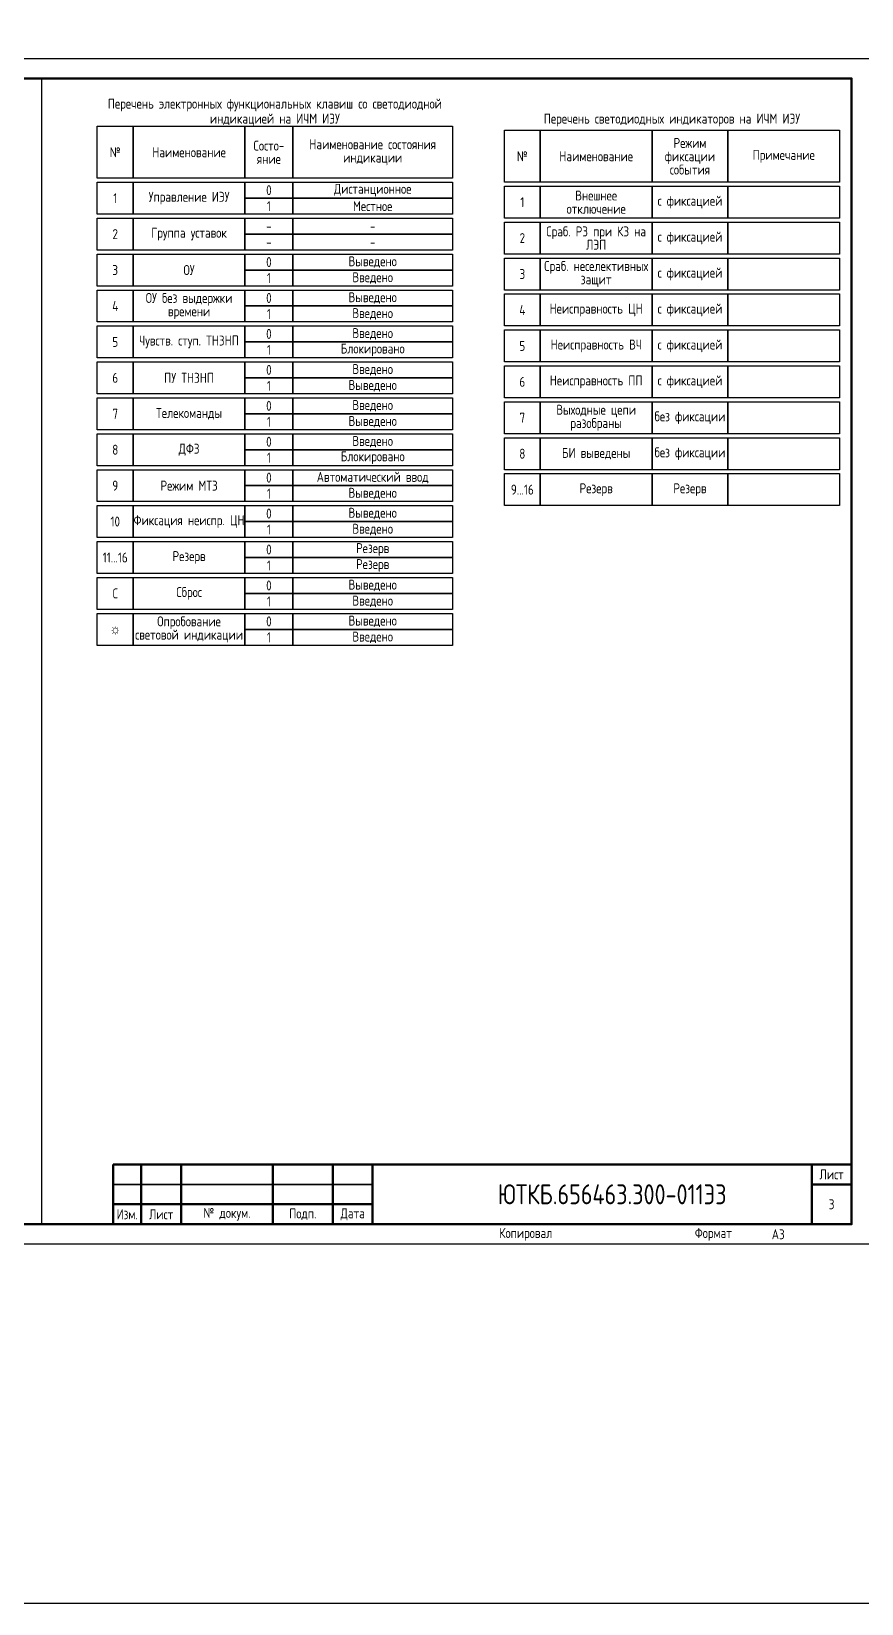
# Model space of a CAD drawing. Header units: millimetres. Extents: x -863 to 2106, y -90 to 586.
# Drawn here: x 1049.5 to 1257.5, y -90 to 303.8 of the extents above; entities that cross this region are included whole.
import ezdxf

# ---------------------------------------------------------------- set-up
doc = ezdxf.new("R2010")
doc.units = ezdxf.units.MM
doc.styles.add('Gost type A_2.5', font='GOST_A.TTF', dxfattribs={"height": 2.5})
doc.styles.add('Gost_type_A', font='GOST_A.TTF')

# ---------------------------------------------------------------- blocks, each defined once
blk = doc.blocks.new('Формат_А3')
blk.add_lwpolyline([(-420, 297), (0, 297), (0, 0), (-420, 0)], close=True)
at = {"lineweight": 50}
blk.add_lwpolyline([(-400, 292), (-5, 292), (-5, 5), (-400, 5)], close=True, dxfattribs=at)
blk = doc.blocks.new('Штамп малый нижний')
at = {"lineweight": 50}
for points in [[(-185, 15), (-178, 15), (-178, 5), (-185, 5)], [(-178, 15), (-168, 15), (-168, 5), (-178, 5)], [(-168, 15), (-145, 15), (-145, 5), (-168, 5)], [(-145, 15), (-130, 15), (-130, 5), (-145, 5)], [(-130, 15), (-120, 15), (-120, 5), (-130, 5)], [(-120, 15), (-10, 15), (-10, 0), (-120, 0)], [(-10, 15), (0, 15), (0, 10), (-10, 10)], [(-10, 10), (0, 10), (0, 0), (-10, 0)], [(-185, 5), (-178, 5), (-178, 0), (-185, 0)], [(-178, 5), (-168, 5), (-168, 0), (-178, 0)], [(-168, 5), (-145, 5), (-145, 0), (-168, 0)], [(-145, 5), (-130, 5), (-130, 0), (-145, 0)], [(-130, 5), (-120, 5), (-120, 0), (-130, 0)]]:
    blk.add_lwpolyline(points, close=True, dxfattribs=at)
for points in [[(-185, 15), (-178, 15), (-178, 10), (-185, 10)], [(-178, 15), (-168, 15), (-168, 10), (-178, 10)], [(-168, 15), (-145, 15), (-145, 10), (-168, 10)], [(-145, 15), (-130, 15), (-130, 10), (-145, 10)], [(-130, 15), (-120, 15), (-120, 10), (-130, 10)], [(-185, 10), (-178, 10), (-178, 5), (-185, 5)], [(-178, 10), (-168, 10), (-168, 5), (-178, 5)], [(-168, 10), (-145, 10), (-145, 5), (-168, 5)], [(-145, 10), (-130, 10), (-130, 5), (-145, 5)], [(-130, 10), (-120, 10), (-120, 5), (-130, 5)]]:
    blk.add_lwpolyline(points, close=True)
at = {"char_height": 2.5, "style": 'Gost_type_A'}
for s, insert, width, attachment_point in [('Лист', (-5, 12.5), 10, 5), ('№ докум.', (-156.5, 2.5), 23, 5), ('Подп.', (-137.5, 2.5), 15, 5), ('Дата', (-125, 2.5), 10, 5), ('Изм.', (-181.5, 2.5), 7, 5), ('Лист', (-173, 2.5), 10, 5), ('Копировал', (-75, -2.53), 13.1202, 6), ('Формат', (-30, -2.53), 13.1202, 6)]:
    blk.add_mtext(s, dxfattribs=dict(at, insert=insert, width=width, attachment_point=attachment_point))

msp = doc.modelspace()

# ---------------------------------------------------------------- linework, layer by layer
msp.add_line((1052, 292), (1052, 5))
for points in [[(-863, 586), (2106, 586), (2106, -90), (-863, -90)], [(1066, 280), (1075, 280), (1075, 267), (1066, 267)], [(1075, 280), (1103, 280), (1103, 267), (1075, 267)], [(1103, 280), (1115, 280), (1115, 267), (1103, 267)], [(1115, 280), (1155, 280), (1155, 267), (1115, 267)], [(1168, 279), (1177, 279), (1177, 266), (1168, 266)], [(1177, 279), (1205, 279), (1205, 266), (1177, 266)], [(1205, 279), (1224, 279), (1224, 266), (1205, 266)], [(1224, 279), (1252, 279), (1252, 266), (1224, 266)], [(1066, 266), (1075, 266), (1075, 258), (1066, 258)], [(1075, 266), (1103, 266), (1103, 258), (1075, 258)], [(1103, 266), (1115, 266), (1115, 262), (1103, 262)], [(1115, 266), (1155, 266), (1155, 262), (1115, 262)], [(1168, 265), (1177, 265), (1177, 257), (1168, 257)], [(1177, 265), (1205, 265), (1205, 257), (1177, 257)], [(1205, 265), (1224, 265), (1224, 257), (1205, 257)], [(1224, 265), (1252, 265), (1252, 257), (1224, 257)], [(1103, 262), (1115, 262), (1115, 258), (1103, 258)], [(1115, 262), (1155, 262), (1155, 258), (1115, 258)], [(1066, 257), (1075, 257), (1075, 249), (1066, 249)], [(1075, 257), (1103, 257), (1103, 249), (1075, 249)], [(1103, 257), (1115, 257), (1115, 253), (1103, 253)], [(1115, 257), (1155, 257), (1155, 253), (1115, 253)], [(1168, 256), (1177, 256), (1177, 248), (1168, 248)], [(1177, 256), (1205, 256), (1205, 248), (1177, 248)], [(1205, 256), (1224, 256), (1224, 248), (1205, 248)], [(1224, 256), (1252, 256), (1252, 248), (1224, 248)], [(1103, 253), (1115, 253), (1115, 249), (1103, 249)], [(1115, 253), (1155, 253), (1155, 249), (1115, 249)], [(1066, 248), (1075, 248), (1075, 240), (1066, 240)], [(1075, 248), (1103, 248), (1103, 240), (1075, 240)], [(1103, 248), (1115, 248), (1115, 244), (1103, 244)], [(1115, 248), (1155, 248), (1155, 244), (1115, 244)], [(1168, 247), (1177, 247), (1177, 239), (1168, 239)], [(1177, 247), (1205, 247), (1205, 239), (1177, 239)], [(1205, 247), (1224, 247), (1224, 239), (1205, 239)], [(1224, 247), (1252, 247), (1252, 239), (1224, 239)], [(1103, 244), (1115, 244), (1115, 240), (1103, 240)], [(1115, 244), (1155, 244), (1155, 240), (1115, 240)], [(1066, 239), (1075, 239), (1075, 231), (1066, 231)], [(1075, 239), (1103, 239), (1103, 231), (1075, 231)], [(1103, 239), (1115, 239), (1115, 235), (1103, 235)], [(1115, 239), (1155, 239), (1155, 235), (1115, 235)], [(1168, 238), (1177, 238), (1177, 230), (1168, 230)], [(1177, 238), (1205, 238), (1205, 230), (1177, 230)], [(1205, 238), (1224, 238), (1224, 230), (1205, 230)], [(1224, 238), (1252, 238), (1252, 230), (1224, 230)], [(1103, 235), (1115, 235), (1115, 231), (1103, 231)], [(1115, 235), (1155, 235), (1155, 231), (1115, 231)], [(1066, 230), (1075, 230), (1075, 222), (1066, 222)], [(1075, 230), (1103, 230), (1103, 222), (1075, 222)], [(1103, 230), (1115, 230), (1115, 226), (1103, 226)], [(1115, 230), (1155, 230), (1155, 226), (1115, 226)], [(1168, 229), (1177, 229), (1177, 221), (1168, 221)], [(1177, 229), (1205, 229), (1205, 221), (1177, 221)], [(1205, 229), (1224, 229), (1224, 221), (1205, 221)], [(1224, 229), (1252, 229), (1252, 221), (1224, 221)], [(1103, 226), (1115, 226), (1115, 222), (1103, 222)], [(1115, 226), (1155, 226), (1155, 222), (1115, 222)], [(1066, 221), (1075, 221), (1075, 213), (1066, 213)], [(1075, 221), (1103, 221), (1103, 213), (1075, 213)], [(1103, 221), (1115, 221), (1115, 217), (1103, 217)], [(1115, 221), (1155, 221), (1155, 217), (1115, 217)], [(1103, 217), (1115, 217), (1115, 213), (1103, 213)], [(1115, 217), (1155, 217), (1155, 213), (1115, 213)], [(1168, 220), (1177, 220), (1177, 212), (1168, 212)], [(1177, 220), (1205, 220), (1205, 212), (1177, 212)], [(1205, 220), (1224, 220), (1224, 212), (1205, 212)], [(1224, 220), (1252, 220), (1252, 212), (1224, 212)], [(1066, 212), (1075, 212), (1075, 204), (1066, 204)], [(1075, 212), (1103, 212), (1103, 204), (1075, 204)], [(1103, 212), (1115, 212), (1115, 208), (1103, 208)], [(1115, 212), (1155, 212), (1155, 208), (1115, 208)], [(1168, 211), (1177, 211), (1177, 203), (1168, 203)], [(1177, 211), (1205, 211), (1205, 203), (1177, 203)], [(1205, 211), (1224, 211), (1224, 203), (1205, 203)], [(1224, 211), (1252, 211), (1252, 203), (1224, 203)], [(1103, 208), (1115, 208), (1115, 204), (1103, 204)], [(1115, 208), (1155, 208), (1155, 204), (1115, 204)], [(1066, 203), (1075, 203), (1075, 195), (1066, 195)], [(1075, 203), (1103, 203), (1103, 195), (1075, 195)], [(1103, 203), (1115, 203), (1115, 199), (1103, 199)], [(1115, 203), (1155, 203), (1155, 199), (1115, 199)], [(1168, 202), (1177, 202), (1177, 194), (1168, 194)], [(1177, 202), (1205, 202), (1205, 194), (1177, 194)], [(1205, 202), (1224, 202), (1224, 194), (1205, 194)], [(1224, 202), (1252, 202), (1252, 194), (1224, 194)], [(1103, 199), (1115, 199), (1115, 195), (1103, 195)], [(1115, 199), (1155, 199), (1155, 195), (1115, 195)], [(1066, 194), (1075, 194), (1075, 186), (1066, 186)], [(1075, 194), (1103, 194), (1103, 186), (1075, 186)], [(1103, 194), (1115, 194), (1115, 190), (1103, 190)], [(1115, 194), (1155, 194), (1155, 190), (1115, 190)], [(1168, 193), (1177, 193), (1177, 185), (1168, 185)], [(1177, 193), (1205, 193), (1205, 185), (1177, 185)], [(1205, 193), (1224, 193), (1224, 185), (1205, 185)], [(1224, 193), (1252, 193), (1252, 185), (1224, 185)], [(1103, 190), (1115, 190), (1115, 186), (1103, 186)], [(1115, 190), (1155, 190), (1155, 186), (1115, 186)], [(1066, 185), (1075, 185), (1075, 177), (1066, 177)], [(1075, 185), (1103, 185), (1103, 177), (1075, 177)], [(1103, 185), (1115, 185), (1115, 181), (1103, 181)], [(1115, 185), (1155, 185), (1155, 181), (1115, 181)], [(1103, 181), (1115, 181), (1115, 177), (1103, 177)], [(1115, 181), (1155, 181), (1155, 177), (1115, 177)], [(1066, 176), (1075, 176), (1075, 168), (1066, 168)], [(1075, 176), (1103, 176), (1103, 168), (1075, 168)], [(1103, 176), (1115, 176), (1115, 172), (1103, 172)], [(1115, 176), (1155, 176), (1155, 172), (1115, 172)], [(1103, 172), (1115, 172), (1115, 168), (1103, 168)], [(1115, 172), (1155, 172), (1155, 168), (1115, 168)], [(1066, 167), (1075, 167), (1075, 159), (1066, 159)], [(1075, 167), (1103, 167), (1103, 159), (1075, 159)], [(1103, 167), (1115, 167), (1115, 163), (1103, 163)], [(1115, 167), (1155, 167), (1155, 163), (1115, 163)], [(1103, 163), (1115, 163), (1115, 159), (1103, 159)], [(1115, 163), (1155, 163), (1155, 159), (1115, 159)], [(1066, 158), (1075, 158), (1075, 150), (1066, 150)], [(1075, 158), (1103, 158), (1103, 150), (1075, 150)], [(1103, 158), (1115, 158), (1115, 154), (1103, 154)], [(1115, 158), (1155, 158), (1155, 154), (1115, 154)], [(1103, 154), (1115, 154), (1115, 150), (1103, 150)], [(1115, 154), (1155, 154), (1155, 150), (1115, 150)]]:
    msp.add_lwpolyline(points, close=True)

# ---------------------------------------------------------------- block references
at = {"color": 1}
msp.add_blockref('Формат_А3', (1260, 0), dxfattribs=at)
msp.add_blockref('Штамп малый нижний', (1255, 5))

# ---------------------------------------------------------------- texts
at = {"char_height": 2.5}
for s, insert, width, attachment_point, line_spacing_factor, style in [('Перечень электронных функциональных клавиш со светодиодной индикацией на ИЧМ ИЭУ', (1110.5, 280), 89, 8, 0.9, 'Gost_type_A'), ('Перечень светодиодных индикаторов на ИЧМ ИЭУ', (1210, 280), 84, 8, 0.9, 'Gost_type_A'), ('Состо- яние', (1109, 273.5), 12, 5, 0.8, 'Gost_type_A'), ('Наименование состояния\\Pиндикации ', (1135, 273.5), 40, 5, 0.8, 'Gost_type_A'), ('Режим\\Pфиксации события', (1214.5, 272.5), 19, 5, 0.8, 'Gost_type_A'), ('№ ', (1070.5, 273.5), 9, 5, 0.8, 'Gost_type_A'), ('Наименование ', (1089, 273.5), 28, 5, 0.8, 'Gost_type_A'), ('№ ', (1172.5, 272.5), 9, 5, 0.8, 'Gost_type_A'), ('Наименование ', (1191, 272.5), 28, 5, 0.8, 'Gost_type_A'), ('Примечание', (1238, 272.5), 28, 5, 0.8, 'Gost_type_A'), ('0', (1109, 264), 12, 5, 0.8, 'Gost_type_A'), ('Дистанционное', (1135, 264), 40, 5, 0.8, 'Gost_type_A'), ('Внешнее\\Pотключение ', (1191, 261), 28, 5, 0.8, 'Gost_type_A'), ('1', (1070.5, 262), 9, 5, 0.8, 'Gost_type_A'), ('Управление ИЭУ', (1089, 262), 28, 5, 0.8, 'Gost_type_A'), ('1', (1109, 260), 12, 5, 0.8, 'Gost_type_A'), ('Местное', (1135, 260), 40, 5, 0.8, 'Gost_type_A'), ('1', (1172.5, 261), 9, 5, 0.8, 'Gost_type_A'), ('с фиксацией', (1214.5, 261), 19, 5, 0.8, 'Gost_type_A'), ('2', (1070.5, 253), 9, 5, 0.8, 'Gost_type_A'), ('2', (1172.5, 252), 9, 5, 0.8, 'Gost_type_A'), ('Сраб. РЗ при КЗ на ЛЭП ', (1191, 252), 28, 5, 0.8, 'Gost_type_A'), ('с фиксацией', (1214.5, 252), 19, 5, 0.8, 'Gost_type_A'), ('3', (1070.5, 244), 9, 5, 0.8, 'Gost_type_A'), ('ОУ', (1089, 244), 28, 5, 0.8, 'Gost_type_A'), ('0', (1109, 246), 12, 5, 0.8, 'Gost_type_A'), ('Выведено', (1135, 246), 40, 5, 0.8, 'Gost_type_A'), ('3', (1172.5, 243), 9, 5, 0.8, 'Gost_type_A'), ('Сраб. неселективных защит ', (1191, 243), 28, 5, 0.8, 'Gost_type_A'), ('с фиксацией', (1214.5, 243), 19, 5, 0.8, 'Gost_type_A'), ('1', (1109, 242), 12, 5, 0.8, 'Gost_type_A'), ('Введено', (1135, 242), 40, 5, 0.8, 'Gost_type_A'), ('4', (1070.5, 235), 9, 5, 0.8, 'Gost_type_A'), ('ОУ без выдержки времени ', (1089, 235), 28, 5, 0.8, 'Gost type A_2.5'), ('0', (1109, 237), 12, 5, 0.8, 'Gost_type_A'), ('Выведено', (1135, 237), 40, 5, 0.8, 'Gost_type_A'), ('1', (1109, 233), 12, 5, 0.8, 'Gost_type_A'), ('Введено', (1135, 233), 40, 5, 0.8, 'Gost_type_A'), ('4', (1172.5, 234), 9, 5, 0.8, 'Gost_type_A'), ('Неисправность ЦН ', (1191, 234), 28, 5, 0.8, 'Gost_type_A'), ('с фиксацией', (1214.5, 234), 19, 5, 0.8, 'Gost_type_A'), ('0', (1109, 228), 12, 5, 0.8, 'Gost_type_A'), ('Введено', (1135, 228), 40, 5, 0.8, 'Gost_type_A'), ('5', (1070.5, 226), 9, 5, 0.8, 'Gost_type_A'), ('{\\C256;Чувств. ступ. ТНЗНП }', (1089, 226), 28, 5, 0.8, 'Gost type A_2.5'), ('1', (1109, 224), 12, 5, 0.8, 'Gost_type_A'), ('Блокировано ', (1135, 224), 40, 5, 0.8, 'Gost_type_A'), ('5', (1172.5, 225), 9, 5, 0.8, 'Gost_type_A'), ('Неисправность ВЧ', (1191, 225), 28, 5, 0.8, 'Gost_type_A'), ('с фиксацией', (1214.5, 225), 19, 5, 0.8, 'Gost_type_A'), ('6', (1070.5, 217), 9, 5, 0.8, 'Gost_type_A'), ('ПУ ТНЗНП ', (1089, 217), 28, 5, 0.8, 'Gost_type_A'), ('0', (1109, 219), 12, 5, 0.8, 'Gost_type_A'), ('Введено', (1135, 219), 40, 5, 0.8, 'Gost_type_A'), ('6', (1172.5, 216), 9, 5, 0.8, 'Gost_type_A'), ('Неисправность ПП', (1191, 216), 28, 5, 0.8, 'Gost_type_A'), ('с фиксацией', (1214.5, 216), 19, 5, 0.8, 'Gost_type_A'), ('1', (1109, 215), 12, 5, 0.8, 'Gost_type_A'), ('Выведено', (1135, 215), 40, 5, 0.8, 'Gost_type_A'), ('7', (1070.5, 208), 9, 5, 0.8, 'Gost_type_A'), ('Телекоманды', (1089, 208), 28, 5, 0.8, 'Gost_type_A'), ('0', (1109, 210), 12, 5, 0.8, 'Gost_type_A'), ('Введено', (1135, 210), 40, 5, 0.8, 'Gost_type_A'), ('Выходные цепи разобраны ', (1191, 207), 28, 5, 0.8, 'Gost_type_A'), ('1', (1109, 206), 12, 5, 0.8, 'Gost_type_A'), ('Выведено', (1135, 206), 40, 5, 0.8, 'Gost_type_A'), ('7', (1172.5, 207), 9, 5, 0.8, 'Gost_type_A'), ('без фиксации', (1214.5, 207), 19, 5, 0.8, 'Gost_type_A'), ('0', (1109, 201), 12, 5, 0.8, 'Gost_type_A'), ('Введено', (1135, 201), 40, 5, 0.8, 'Gost_type_A'), ('8', (1070.5, 199), 9, 5, 0.8, 'Gost_type_A'), ('ДФЗ ', (1089, 199), 28, 5, 0.8, 'Gost_type_A'), ('1', (1109, 197), 12, 5, 0.8, 'Gost_type_A'), ('Блокировано ', (1135, 197), 40, 5, 0.8, 'Gost_type_A'), ('8', (1172.5, 198), 9, 5, 0.8, 'Gost_type_A'), ('БИ выведены ', (1191, 198), 28, 5, 0.8, 'Gost_type_A'), ('без фиксации', (1214.5, 198), 19, 5, 0.8, 'Gost_type_A'), ('0', (1109, 192), 12, 5, 0.8, 'Gost_type_A'), ('Автоматический ввод ', (1135, 192), 40, 5, 0.8, 'Gost_type_A'), ('9', (1070.5, 190), 9, 5, 0.8, 'Gost_type_A'), ('Режим МТЗ ', (1089, 190), 28, 5, 0.8, 'Gost_type_A'), ('1', (1109, 188), 12, 5, 0.8, 'Gost_type_A'), ('Выведено ', (1135, 188), 40, 5, 0.8, 'Gost_type_A'), ('9...16', (1172.5, 189), 9, 5, 0.8, 'Gost_type_A'), ('Резерв', (1191, 189), 28, 5, 0.8, 'Gost_type_A'), ('Резерв', (1214.5, 189), 19, 5, 0.8, 'Gost_type_A'), ('10', (1070.5, 181), 9, 5, 0.8, 'Gost_type_A'), ('Фиксация неиспр. ЦН ', (1089, 181), 28, 5, 0.8, 'Gost_type_A'), ('0', (1109, 183), 12, 5, 0.8, 'Gost_type_A'), ('Выведено', (1135, 183), 40, 5, 0.8, 'Gost_type_A'), ('1', (1109, 179), 12, 5, 0.8, 'Gost_type_A'), ('Введено', (1135, 179), 40, 5, 0.8, 'Gost_type_A'), ('Резерв', (1089, 172), 28, 5, 0.8, 'Gost_type_A'), ('0', (1109, 174), 12, 5, 0.8, 'Gost_type_A'), ('Резерв', (1135, 174), 40, 5, 0.8, 'Gost_type_A'), ('11...16', (1070.5, 172), 9, 5, 0.8, 'Gost_type_A'), ('1', (1109, 170), 12, 5, 0.8, 'Gost_type_A'), ('Резерв', (1135, 170), 40, 5, 0.8, 'Gost_type_A'), ('0', (1109, 165), 12, 5, 0.8, 'Gost_type_A'), ('Выведено', (1135, 165), 40, 5, 0.8, 'Gost_type_A'), ('C', (1070.5, 163), 9, 5, 0.8, 'Gost_type_A'), ('Сброс', (1089, 163), 28, 5, 0.8, 'Gost_type_A'), ('1', (1109, 161), 12, 5, 0.8, 'Gost_type_A'), ('Введено', (1135, 161), 40, 5, 0.8, 'Gost_type_A'), ('☼', (1070.5, 154), 9, 5, 0.8, 'Gost_type_A'), ('Опробование световой индикации', (1089, 154), 28, 5, 0.8, 'Gost_type_A'), ('0', (1109, 156), 12, 5, 0.8, 'Gost_type_A'), ('Выведено', (1135, 156), 40, 5, 0.8, 'Gost_type_A'), ('1', (1109, 152), 12, 5, 0.8, 'Gost_type_A'), ('Введено', (1135, 152), 40, 5, 0.8, 'Gost_type_A')]:
    msp.add_mtext(s, dxfattribs=dict(at, insert=insert, width=width, attachment_point=attachment_point, line_spacing_factor=line_spacing_factor, style=style))
at = {"color": 30, "true_color": 0xf26722, "char_height": 2.5, "attachment_point": 5, "line_spacing_factor": 0.8, "style": 'Gost_type_A'}
for s, insert, width in [('Группа уставок', (1089, 253), 28), ('-', (1109, 255), 12), ('-', (1135, 255), 40), ('-', (1109, 251), 12), ('-', (1135, 251), 40)]:
    msp.add_mtext(s, dxfattribs=dict(at, insert=insert, width=width))
at = {"style": 'Gost_type_A'}
for s, insert, char_height, width, attachment_point in [('ЮТКБ.656463.300-011Э3', (1195, 12.5), 5, 120, 5), ('3', (1250, 10), 2.5, 10, 5), ('A3', (1235, 2.5), 2.5, 20, 4)]:
    msp.add_mtext(s, dxfattribs=dict(at, insert=insert, char_height=char_height, width=width, attachment_point=attachment_point))

doc.saveas('drawing.dxf')
